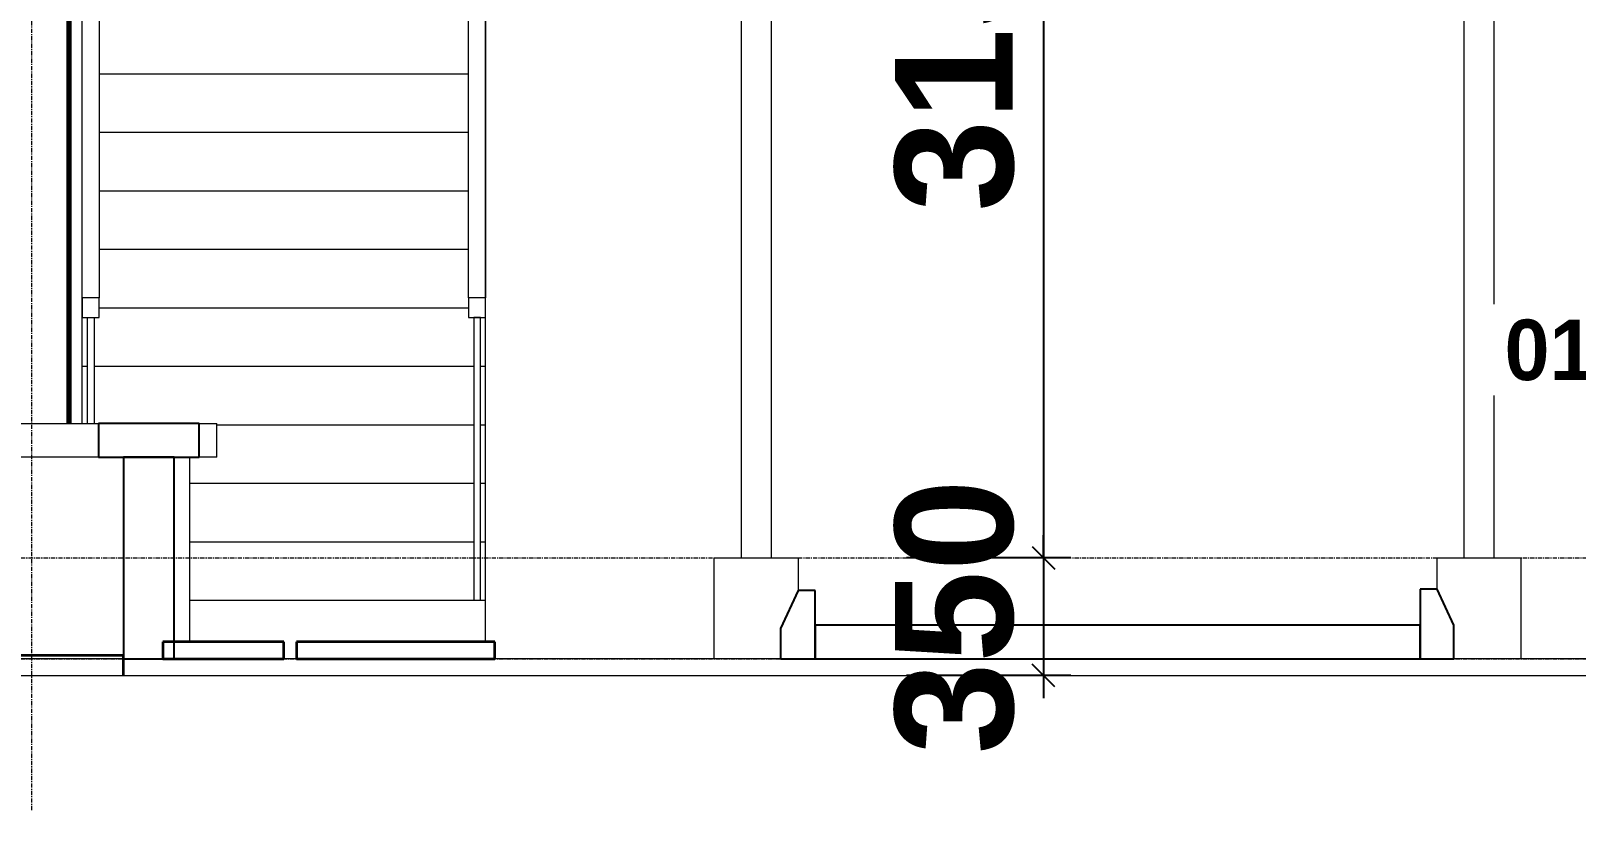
# Model space of a CAD drawing. Header units: inches. Extents: x 22 to 382261, y 22 to 371281.
# Drawn here: x 174951 to 179547, y 139841 to 142158 of the extents above; entities that cross this region are included whole.
import ezdxf

# ---------------------------------------------------------------- set-up
doc = ezdxf.new("R2010")
doc.units = ezdxf.units.IN
doc.header["$MEASUREMENT"] = 0
doc.linetypes.add('Grid Line 1_2_', pattern=[22.225, 12.7, -3.175, 3.175, -3.175])
for name, color, linetype, lineweight in [('A-ANNO-DIMS', 211, 'Continuous', 9), ('A-FLOR', 192, 'Continuous', 9), ('A-FLOR-HRAL', 11, 'Continuous', 9), ('A-FLOR-LEVL', 51, 'Continuous', 9), ('A-WALL', 113, 'Continuous', 9), ('I-WALL', 2, 'Continuous', 9), ('Q-CASE', 31, 'Continuous', 9), ('S-GRID', 1, 'Continuous', 9), ('S-STRS', 31, 'Continuous', 9)]:
    doc.layers.add(name, color=color, linetype=linetype, lineweight=lineweight)
doc.styles.add('Arial_B', font='arialbd.ttf', dxfattribs={"height": 350.793651})
doc.styles.add('Century Gothic_B', font='GOTHICB.TTF', dxfattribs={"height": 510})
doc.dimstyles.new('2', dxfattribs={"dimscale": 304.8, "dimtxt": 346.888196, "dimasz": 0.221354, "dimexe": 1.338583, "dimexo": 0.0625, "dimgap": 0.278871, "dimtad": 1, "dimdec": 0, "dimzin": 0, "dimdsep": 46, "dimtxsty": 'Arial_B', "dimblk1": 'OBLIQUE', "dimblk2": 'OBLIQUE', "dimsah": 1, "dimcen": 0.09, "dimdle": 0.557743, "dimazin": 0, "dimtfac": 1, "dimtdec": 4, "dimtix": 1, "dimtmove": 0, "dimatfit": 3, "dimfxl": 0.557743, "dimfxlon": 1, "dimtvp": 1, "dimtolj": 1, "dimtzin": 0, "dimarcsym": 2})

# ---------------------------------------------------------------- blocks, each defined once
blk = doc.blocks.new('Casework 1 - Casework 1-382926-Approach Elevation')
at = {"layer": 'Q-CASE'}
for p, q in [((6821.8, 3000), (6821.8, 300)), ((6911.8, 300), (6911.8, 3000)), ((8971.8, 3000), (8971.8, 300)), ((9061.8, 300), (9061.8, 3000)), ((6741.8, 300), (6991.8, 300)), ((6741.8, 0), (6741.8, 300)), ((6991.8, 300), (6991.8, 203.3)), ((8891.8, 300), (9141.8, 300)), ((8891.8, 300), (8891.8, 207.1)), ((9141.8, 0), (9141.8, 300))]:
    blk.add_line(p, q, dxfattribs=at)
at = {"layer": 'Q-CASE', "lineweight": 25}
for p, q in [((6991.8, 203.3), (6939, 90)), ((7041.8, 203.3), (6991.8, 203.3)), ((7041.8, 0), (7041.8, 203.3)), ((8891.9, 207.1), (8841.8, 207.1)), ((8841.8, 207.1), (8841.8, 0)), ((8941.8, 100), (8891.9, 207.1)), ((8841.8, 100), (7041.8, 100)), ((7041.8, 100), (7041.8, 0)), ((8841.8, 0), (8841.8, 100)), ((8941.8, 0), (8941.8, 100)), ((6939, 90), (6939, 0)), ((6939, 0), (7041.8, 0)), ((7041.8, 0), (8841.8, 0)), ((8841.8, 0), (8941.8, 0))]:
    blk.add_line(p, q, dxfattribs=at)
blk = doc.blocks.new('Casework 29 - Casework 29-858232-Approach Elevation')
at = {"layer": 'Q-CASE'}
for p, q in [((4591.8, 700), (4910, 700)), ((4591.8, 600), (4591.8, 700)), ((5210, 700), (5262.1, 700)), ((5262.1, 600), (5262.1, 700)), ((4910, 600), (4591.8, 600)), ((5262.1, 600), (5210, 600))]:
    blk.add_line(p, q, dxfattribs=at)
at = {"layer": 'Q-CASE', "lineweight": 25}
for p, q in [((5210, 700), (4910, 700)), ((4910, 700), (4910, 600)), ((5210, 600), (5210, 700)), ((4910, 600), (5210, 600))]:
    blk.add_line(p, q, dxfattribs=at)
blk = doc.blocks.new('Railing - 20mm-909857-Approach Elevation')
at = {"layer": 'A-FLOR-HRAL'}
for p, q in [((6026.4, 1014.8), (6026.4, 174)), ((6046.4, 1014.8), (6026.4, 1014.8)), ((6046.4, 174), (6046.4, 1014.8)), ((6026.4, 174), (6046.4, 174))]:
    blk.add_line(p, q, dxfattribs=at)
blk = doc.blocks.new('Railing - Railing-909759-Approach Elevation')
blk.add_blockref('Railing - 20mm-909857-Approach Elevation', (0, 0))
blk = doc.blocks.new('Railing - 20mm-V17-Approach Elevation')
at = {"layer": 'A-FLOR-HRAL'}
for p, q in [((4877.2, 1014.8), (4897.2, 1014.8)), ((4877.2, 700), (4877.2, 1014.8)), ((4897.2, 1014.8), (4897.2, 700))]:
    blk.add_line(p, q, dxfattribs=at)
blk = doc.blocks.new('Railing - Railing-909763-Approach Elevation')
blk.add_blockref('Railing - 20mm-V17-Approach Elevation', (0, 0))
blk = doc.blocks.new('Top Rail Type - Top Rail_Internal_-909775-Approach Elevation')
at = {"layer": 'A-FLOR-HRAL'}
for p, q in [((6011.4, 1074), (6011.4, 2971.9)), ((6061.4, 2968.3), (6061.4, 1074)), ((6011.4, 1074), (6011.4, 1014.8)), ((6061.4, 1074), (6011.4, 1074)), ((6061.4, 1014.8), (6061.4, 1074)), ((6011.4, 1014.8), (6061.4, 1014.8))]:
    blk.add_line(p, q, dxfattribs=at)
blk = doc.blocks.new('Top Rail Type - Top Rail_Internal_-909790-Approach Elevation')
at = {"layer": 'A-FLOR-HRAL'}
for p, q in [((4862.2, 1074), (4862.2, 2852.4)), ((4912.2, 2859.4), (4912.2, 1074)), ((4862.2, 1074), (4862.2, 1014.8)), ((4912.2, 1074), (4862.2, 1074)), ((4912.2, 1014.8), (4912.2, 1074)), ((4862.2, 1014.8), (4912.2, 1014.8))]:
    blk.add_line(p, q, dxfattribs=at)
blk = doc.blocks.new('_Oblique')
at = {"color": 0, "linetype": 'ByBlock', "lineweight": -2}
blk.add_line((-0.5, -0.5), (0.5, 0.5), dxfattribs=at)
blk = doc.blocks.new('*D5079')
at = {"layer": 'A-ANNO-DIMS', "color": 0, "lineweight": -2, "transparency": 16777216}
for p, q in [((177962.8, 143910.7), (177962.8, 140420.7)), ((178043.7, 143740.7), (177554.8, 143740.7)), ((178043.7, 140590.7), (177554.8, 140590.7))]:
    blk.add_line(p, q, dxfattribs=at)
at = {"layer": 'Defpoints', "color": 0, "transparency": 16777216}
for p in [(178062.8, 143740.7), (177962.8, 140590.7), (178062.8, 140590.7)]:
    blk.add_point(p, dxfattribs=at)
at = {"layer": 'A-ANNO-DIMS', "color": 0, "lineweight": -2, "transparency": 16777216, "xscale": 67.46874999999999, "yscale": 67.46874999999999, "zscale": 67.46874999999999}
for p, rotation in [((177962.8, 143740.7), 90), ((177962.8, 140590.7), 270)]:
    blk.add_blockref('_Oblique', p, dxfattribs=dict(at, rotation=rotation))
at = {"layer": 'A-ANNO-DIMS', "color": 0, "transparency": 16777216, "insert": (177698.7, 142165.7), "char_height": 350.79, "width": 746.247, "attachment_point": 5, "rotation": 90, "style": 'Arial_B'}
blk.add_mtext('\\A1;3150', dxfattribs=at)
blk = doc.blocks.new('*D5080')
at = {"layer": 'A-ANNO-DIMS', "color": 0, "lineweight": -2, "transparency": 16777216}
for p, q in [((177962.8, 140590.7), (177962.8, 140658.1)), ((178043.7, 140590.7), (177554.8, 140590.7)), ((177962.8, 140590.7), (177962.8, 140240.7)), ((178043.7, 140240.7), (177554.8, 140240.7)), ((177962.8, 140240.7), (177962.8, 140173.2))]:
    blk.add_line(p, q, dxfattribs=at)
at = {"layer": 'Defpoints', "color": 0, "transparency": 16777216}
for p in [(178062.8, 140590.7), (177962.8, 140240.7), (178062.8, 140240.7)]:
    blk.add_point(p, dxfattribs=at)
at = {"layer": 'A-ANNO-DIMS', "color": 0, "lineweight": -2, "transparency": 16777216, "xscale": 67.46874999999999, "yscale": 67.46874999999999, "zscale": 67.46874999999999}
for p, rotation in [((177962.8, 140590.7), 270), ((177962.8, 140240.7), 90)]:
    blk.add_blockref('_Oblique', p, dxfattribs=dict(at, rotation=rotation))
at = {"layer": 'A-ANNO-DIMS', "color": 0, "transparency": 16777216, "insert": (177698.7, 140415.7), "char_height": 350.79, "width": 559.685, "attachment_point": 5, "rotation": 90, "style": 'Arial_B'}
blk.add_mtext('\\A1;350', dxfattribs=at)

msp = doc.modelspace()

# ---------------------------------------------------------------- linework, layer by layer
at = {"layer": 'A-FLOR', "lineweight": 35}
for p, q in [((175376.2, 140340.7), (175343, 140340.7)), ((175343, 140340.7), (175343, 140290.7)), ((175703, 140340.7), (175376.3, 140340.7)), ((175703, 140290.7), (175703, 140340.7)), ((176330.2, 140340.7), (175740.2, 140340.7)), ((175740.2, 140340.7), (175740.2, 140290.7)), ((176330.2, 140290.7), (176330.2, 140340.7)), ((175226.2, 140300.7), (172154.8, 140300.7)), ((175226.2, 140238.6), (175226.2, 140300.7)), ((175343, 140290.7), (175376.2, 140290.7)), ((175376.3, 140290.7), (175703, 140290.7)), ((175740.2, 140290.7), (176330.2, 140290.7))]:
    msp.add_line(p, q, dxfattribs=at)
at = {"layer": 'A-FLOR'}
for p, q in [((175226.2, 140290.7), (154143.7, 140290.7)), ((181458, 140290.7), (175703, 140290.7)), ((154143.7, 140240.7), (181458, 140240.7)), ((175269.1, 140240.7), (175269.1, 140238.6))]:
    msp.add_line(p, q, dxfattribs=at)
at = {"layer": 'A-FLOR-LEVL', "linetype": 'Grid Line 1_2_'}
for p, q in [((151584.8, 140590.7), (180712.2, 140590.7)), ((151584.8, 140290.7), (180712.2, 140290.7))]:
    msp.add_line(p, q, dxfattribs=at)
at = {"layer": 'A-WALL', "lineweight": 25}
for p, q in [((175376.2, 140890.7), (175226.2, 140890.7)), ((175226.2, 140890.7), (175226.2, 140300.7)), ((175376.2, 140290.7), (175376.2, 140890.7)), ((175226.2, 140290.7), (175343, 140290.7))]:
    msp.add_line(p, q, dxfattribs=at)
at = {"layer": 'A-WALL'}
msp.add_line((175423.6, 140340.7), (175423.6, 140890.7), dxfattribs=at)
at = {"layer": 'I-WALL', "lineweight": 70}
msp.add_line((175063, 143131.7), (175063, 140990.7), dxfattribs=at)
at = {"layer": 'S-GRID', "linetype": 'Grid Line 1_2_'}
msp.add_line((174953, 139840.7), (174953, 152266.5), dxfattribs=at)
at = {"layer": 'S-STRS'}
for p, q in [((175103, 142030.7), (175103, 142204.7)), ((176303, 142030.7), (176303, 142204.7)), ((175103, 141856.7), (175103, 142030.7)), ((175153.4, 142030.7), (176252.6, 142030.7)), ((176303, 141856.7), (176303, 142030.7)), ((175103, 141682.7), (175103, 141856.7)), ((175153.4, 141856.7), (176252.6, 141856.7)), ((176303, 141682.7), (176303, 141856.7)), ((175103, 141508.7), (175103, 141682.7)), ((175153.4, 141682.7), (176252.6, 141682.7)), ((176303, 141508.7), (176303, 141682.7)), ((175103, 141334.7), (175103, 141508.7)), ((175153.4, 141508.7), (176252.6, 141508.7)), ((176303, 141334.7), (176303, 141508.7)), ((175103, 141160.7), (175103, 141334.7)), ((175153.4, 141334.7), (176252.6, 141334.7)), ((176303, 141160.7), (176303, 141334.7)), ((175103, 141160.7), (175118.4, 141160.7)), ((175103, 140990.7), (175103, 141160.7)), ((175138.4, 141160.7), (176267.6, 141160.7)), ((176287.6, 141160.7), (176303, 141160.7)), ((176303, 140986.7), (176303, 141160.7)), ((175503.3, 140986.7), (176267.6, 140986.7)), ((176287.6, 140986.7), (176303, 140986.7)), ((176303, 140812.7), (176303, 140986.7)), ((175423.6, 140812.7), (176267.6, 140812.7)), ((176287.6, 140812.7), (176303, 140812.7)), ((176303, 140638.7), (176303, 140812.7)), ((175423.6, 140638.7), (176267.6, 140638.7)), ((176287.6, 140638.7), (176303, 140638.7)), ((176303, 140464.7), (176303, 140638.7)), ((175423.6, 140464.7), (176303, 140464.7)), ((176303, 140340.7), (176303, 140464.7))]:
    msp.add_line(p, q, dxfattribs=at)

# ---------------------------------------------------------------- block references
at = {"layer": 'A-FLOR-HRAL'}
for name in ['Top Rail Type - Top Rail_Internal_-909775-Approach Elevation', 'Top Rail Type - Top Rail_Internal_-909790-Approach Elevation', 'Railing - Railing-909759-Approach Elevation', 'Railing - Railing-909763-Approach Elevation']:
    msp.add_blockref(name, (170241.2, 140290.7), dxfattribs=at)
at = {"layer": 'Q-CASE'}
for name in ['Casework 1 - Casework 1-382926-Approach Elevation', 'Casework 29 - Casework 29-858232-Approach Elevation']:
    msp.add_blockref(name, (170241.2, 140290.7), dxfattribs=at)

# ---------------------------------------------------------------- dimensions: what is measured, and where the dimension line sits
at = {"layer": 'A-ANNO-DIMS'}
for base, p1, p2, override, picture, middle in [((177962.8, 140590.7), (178062.8, 143740.7), (178062.8, 140590.7), {"dimpost": '<>', "dimfxl": 3150}, '*D5079', (177698.7, 142165.7)), ((177962.8, 140240.7), (178062.8, 140590.7), (178062.8, 140240.7), {"dimpost": '<>', "dimfxl": 350}, '*D5080', (177698.7, 140415.7))]:
    dim = msp.add_linear_dim(base=base, p1=p1, p2=p2, angle=90, dimstyle='2', override=override, dxfattribs=at)
    dim.commit()
    dim.dimension.update_dxf_attribs({"geometry": picture, "text_midpoint": middle})

# ---------------------------------------------------------------- next in the draw order: texts
at = {"layer": 'A-FLOR-LEVL', "insert": (179333.9, 141299.5), "char_height": 180, "width": 2845.991, "attachment_point": 1, "style": 'Century Gothic_B', "bg_fill": 3, "box_fill_scale": 1.25, "bg_fill_color": 256, "bg_fill_true_color": 13158600, "bg_fill_transparency": 0}
msp.add_mtext('01- GROUND FLOOR', dxfattribs=at)

doc.saveas('drawing.dxf')
